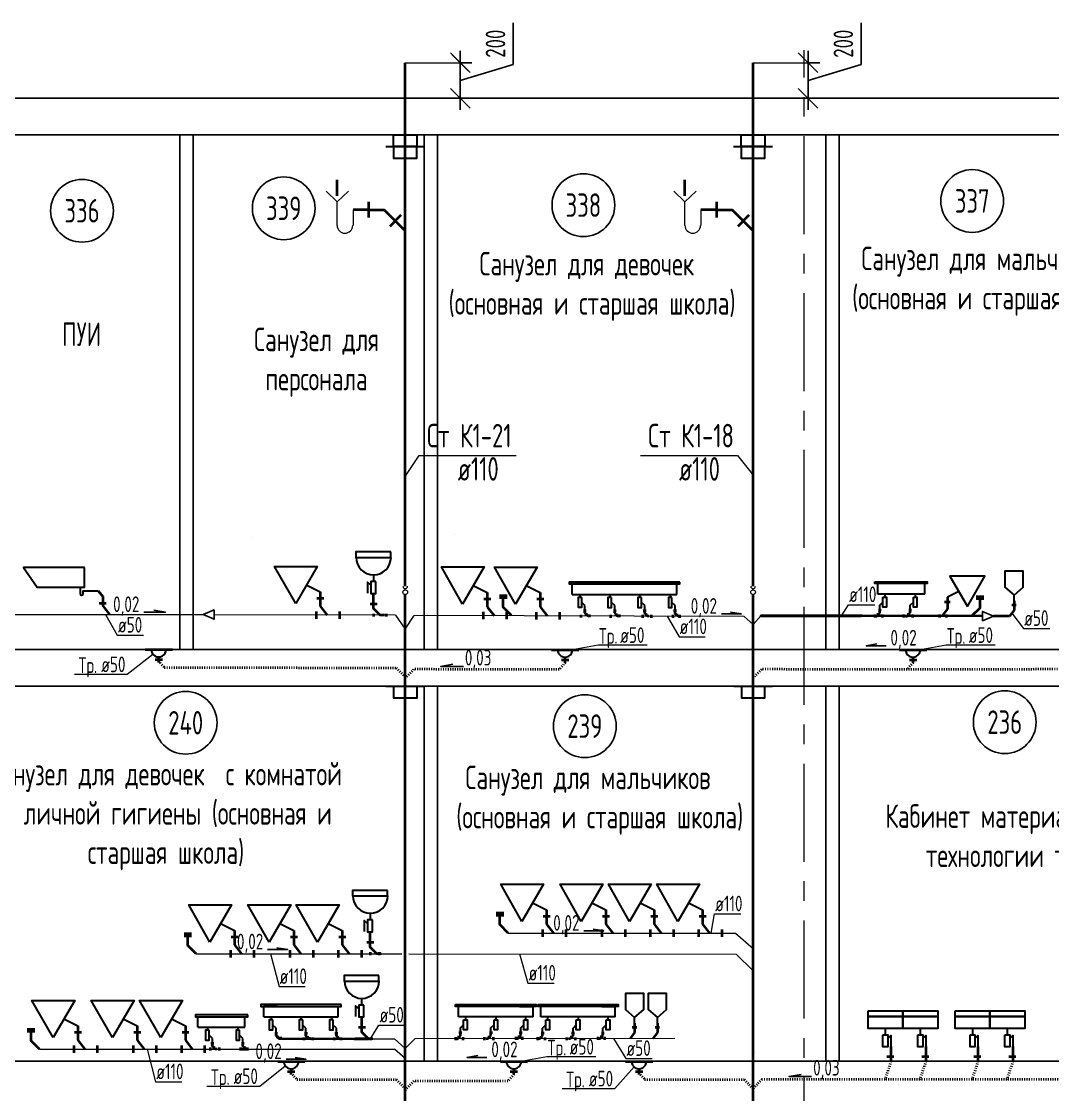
# Model space of a CAD drawing. Header units: millimetres. Extents: x -8689834 to 9420486, y -73560 to 166298.
# Drawn here: x -236295 to -223147, y -47115 to -33433 of the extents above; entities that cross this region are included whole.
import ezdxf
from ezdxf.enums import TextEntityAlignment as Align

# ---------------------------------------------------------------- set-up
doc = ezdxf.new("R2010")
doc.units = ezdxf.units.MM
doc.header["$MEASUREMENT"] = 0
doc.linetypes.add('ACAD_ISO03W100', pattern=[30, 12, -18])
doc.linetypes.add('CENTER', pattern=[2, 1.25, -0.25, 0.25, -0.25])
doc.layers.get('0').update_dxf_attribs({"color": 250, "lineweight": 9})
for name, color, linetype in [('PDF _0', 7, 'Continuous'), ('PDF __ВК-Text В1', 7, 'Continuous'), ('PDF __ВК-В1', 5, 'Continuous'), ('PDF __ВК-переход', 7, 'Continuous'), ('PDF __ВК-переход на SML', 3, 'Continuous'), ('PDF __ВК-противопожарные муфты', 1, 'Continuous'), ('PDF __ВК-размеры', 7, 'Continuous'), ('PDF __ВК-стены', 7, 'Continuous'), ('PDF __К14', 3, 'Continuous'), ('PDF __Сантехника', 7, 'Continuous'), ('PDF _TEKSTBK', 7, 'Continuous'), ('АР_Таблицы', 250, 'Continuous')]:
    doc.layers.add(name, color=color, linetype=linetype)
doc.layers.add('PDF __ВК-К1', color=7, linetype='Continuous', true_color=0xb80000)
for name, color, linetype, lineweight in [('АР_Маркер экспликации', 239, 'Continuous', 13), ('АР_Номер помещения', 1, 'Continuous', 25), ('АР_Оси', 195, 'Continuous', 9), ('АР_Оси размеры', 164, 'Continuous', 9), ('АР_Помещения_площадь', 19, 'Continuous', 9), ('ВК_канализация', 32, 'Continuous', 15)]:
    doc.layers.add(name, color=color, linetype=linetype, lineweight=lineweight)
doc.styles.add('ISOCPEUR', font='isocpeur.ttf', dxfattribs={"width": 0.7})
doc.styles.get("Standard").update_dxf_attribs({"font": 'isocpeur.ttf', "width": 0.7})
doc.styles.add('ГОСТ 2.304', font='isocpeur.ttf', dxfattribs={"width": 0.7})
doc.dimstyles.new('СПДС', dxfattribs={"dimscale": 100, "dimtxt": 2.5, "dimasz": 2.5, "dimexe": 1.5, "dimexo": 0, "dimgap": 1, "dimtad": 1, "dimdec": 0, "dimrnd": 1, "dimtxsty": 'ГОСТ 2.304', "dimblk": 'OBLIQUE', "dimcen": 2.5, "dimdle": 1.5, "dimadec": 0, "dimazin": 2, "dimtfac": 0.75, "dimtdec": 0, "dimtmove": 1, "dimatfit": 3, "dimfxl": 1, "dimtolj": 1, "dimarcsym": 1})

# ---------------------------------------------------------------- blocks, each defined once
blk = doc.blocks.new('*U1667')
at = {"layer": 'АР_Номер помещения', "color": 7}
blk.add_circle((-15720, 4793), 400, dxfattribs=at)
at = {"layer": 'АР_Помещения_площадь', "color": 7}
blk.add_line((-13545, 633), (-13545, 633), dxfattribs=at)
at = {"color": 7, "style": 'ISOCPEUR', "width": 0.7, "flags": 1}
blk.add_attdef('КАТЕГОРИЯ', (-499, -2092), '', height=250, dxfattribs=at)
at = {"layer": 'АР_Номер помещения', "color": 7, "style": 'ISOCPEUR', "width": 0.7}
blk.add_attdef('НОМЕР_ПОМЕЩЕНИЯ', text='', height=300, dxfattribs=at).set_placement((-15720, 4793), align=Align.MIDDLE_CENTER)
at = {"layer": 'АР_Помещения_площадь', "color": 7, "lineweight": 30, "width": 0.7, "flags": 104}
blk.add_attdef('ИМЯ_ПОМЕЩЕНИЯ', text='', height=100, dxfattribs=at).set_placement((158, 1217), align=Align.MIDDLE_CENTER)
at = {"layer": 'АР_Помещения_площадь', "color": 7, "style": 'ISOCPEUR', "width": 0.7}
blk.add_attdef('ПЛОЩАДЬ_ПОМЕЩЕНИЯ', text='', height=200, dxfattribs=at).set_placement((-13540, 880), align=Align.MIDDLE_RIGHT)
blk = doc.blocks.new('_Oblique')
at = {"color": 0, "linetype": 'ByBlock', "lineweight": -2}
blk.add_line((-0.5, -0.5), (0.5, 0.5), dxfattribs=at)
blk = doc.blocks.new('*D1733')
at = {"layer": 'АР_Оси размеры', "color": 0, "lineweight": -2, "ltscale": 100, "transparency": 16777216}
for p, q in [((-230025, -33983), (-230025, -33451)), ((-230700, -34562), (-230700, -33809)), ((-230700, -33959), (-230550, -33959)), ((-230700, -34186), (-230025, -33983)), ((-230700, -34412), (-230550, -34412))]:
    blk.add_line(p, q, dxfattribs=at)
at = {"layer": 'АР_Оси размеры', "color": 0, "lineweight": -2, "ltscale": 100, "transparency": 16777216, "xscale": 250, "yscale": 250, "zscale": 250}
for p, rotation in [((-230700, -33959), 90), ((-230700, -34412), 270)]:
    blk.add_blockref('_Oblique', p, dxfattribs=dict(at, rotation=rotation))
at = {"layer": 'АР_Оси размеры', "color": 0, "ltscale": 100, "transparency": 16777216, "insert": (-230250, -33717), "char_height": 250, "attachment_point": 5, "rotation": 90, "style": 'ГОСТ 2.304'}
blk.add_mtext('\\A1;200', dxfattribs=at)
blk = doc.blocks.new('*D1734')
at = {"layer": 'АР_Оси размеры', "color": 0, "lineweight": -2, "ltscale": 100, "transparency": 16777216}
for p, q in [((-225589, -33983), (-225589, -33451)), ((-226264, -34562), (-226264, -33809)), ((-226264, -33959), (-226114, -33959)), ((-226264, -34186), (-225589, -33983)), ((-226264, -34412), (-226114, -34412))]:
    blk.add_line(p, q, dxfattribs=at)
at = {"layer": 'АР_Оси размеры', "color": 0, "lineweight": -2, "ltscale": 100, "transparency": 16777216, "xscale": 250, "yscale": 250, "zscale": 250}
for p, rotation in [((-226264, -33959), 90), ((-226264, -34412), 270)]:
    blk.add_blockref('_Oblique', p, dxfattribs=dict(at, rotation=rotation))
at = {"layer": 'АР_Оси размеры', "color": 0, "ltscale": 100, "transparency": 16777216, "insert": (-225814, -33717), "char_height": 250, "attachment_point": 5, "rotation": 90, "style": 'ГОСТ 2.304'}
blk.add_mtext('\\A1;200', dxfattribs=at)

msp = doc.modelspace()

# ---------------------------------------------------------------- linework, layer by layer
at = {"layer": 'PDF _0', "lineweight": 20}
for points in [[(-230598, -34061.1), (-230801.2, -33857.9)], [(-226162.2, -34061.1), (-226365.4, -33857.9)]]:
    msp.add_lwpolyline(points, dxfattribs=at)
at = {"layer": 'PDF _0', "color": 3, "lineweight": 30}
for centre in [(-234545, -41440.6), (-234545, -41440.6), (-229363.1, -41442.7), (-229363.1, -41442.7), (-224927.2, -41442.7), (-224927.2, -41442.7), (-232856, -46691.8), (-232856, -46691.8), (-230016.6, -46691.8), (-230016.6, -46691.8), (-228420.2, -46691.8), (-228420.2, -46691.8)]:
    msp.add_arc(centre, 95.2, 179.99999, 0.00001, dxfattribs=at)
at = {"layer": 'PDF __ВК-Text В1', "lineweight": 25}
for points in [[(-234607.5, -40940.8), (-234458.6, -40966), (-234735.5, -40966)], [(-227252.4, -40964.2), (-227116.1, -40987.2), (-227369.5, -40987.2)], [(-225386.7, -41369.5), (-225523, -41392.6), (-225269.6, -41392.6)], [(-230792.9, -41629.5), (-230947.6, -41655.6), (-230660, -41655.6)], [(-229006.2, -45005.8), (-228870, -45028.8), (-229123.3, -45028.8)], [(-233038.7, -45242.8), (-232902.4, -45265.9), (-233155.8, -45265.9)], [(-232803.7, -46642.4), (-232667.4, -46665.4), (-232920.8, -46665.4)], [(-230476.1, -46618.6), (-230612.4, -46641.7), (-230359, -46641.7)], [(-226352.1, -46857.9), (-226506.7, -46884), (-226219.2, -46884)]]:
    msp.add_lwpolyline(points, dxfattribs=at)
at = {"layer": 'PDF __ВК-В1', "color": 244, "lineweight": 40, "true_color": 0x991b1e}
for points in [[(-231400.8, -40633.9), (-231402.3, -33959.5)], [(-226965, -40633.9), (-226966.4, -33959.5)], [(-231402.2, -46535.4), (-231402.2, -40740.6)], [(-226965.4, -51185), (-226966.4, -40740.6)], [(-231401.2, -51185), (-231402.2, -46535.4)]]:
    msp.add_lwpolyline(points, dxfattribs=at)
at = {"layer": 'PDF __ВК-К1', "lineweight": 40}
for points in [[(-231867.9, -35836.7), (-232066.9, -35836.7)], [(-231867.9, -35735.1), (-231867.9, -35934.1)], [(-231867.9, -35836.7), (-231669, -35836.7), (-231402.3, -36103.4)], [(-227432.1, -35836.7), (-227631, -35836.7)], [(-227432.1, -35735.1), (-227432.1, -35934.1)], [(-227432.1, -35836.7), (-227233.1, -35836.7), (-226966.4, -36103.4)], [(-231457.3, -35904.5), (-231597, -36048.4)], [(-227021.5, -35904.5), (-227161.2, -36048.4)], [(-234716.4, -41442.7), (-234369.3, -41442.7)], [(-229534.5, -41444.8), (-229187.4, -41444.8)], [(-225098.7, -41444.8), (-224751.6, -41444.8)], [(-233027.5, -46693.9), (-232680.4, -46693.9)], [(-230188, -46693.9), (-229840.9, -46693.9)], [(-228591.6, -46693.9), (-228244.5, -46693.9)]]:
    msp.add_lwpolyline(points, dxfattribs=at)
at = {"layer": 'PDF __ВК-К1', "color": 244, "lineweight": 40, "true_color": 0x991b1e}
for points in [[(-235317.9, -40690.8), (-235258.7, -40767)], [(-235258.7, -40767), (-235258.7, -40885.6), (-235174, -40995.6)], [(-232484.7, -40706.5), (-232484.7, -40888.5)], [(-231809.9, -40725.4), (-231809.9, -40915.9)], [(-230355.9, -40712.9), (-230355.9, -40894.9)], [(-230101.1, -40758), (-230198.4, -40758)], [(-229680.5, -40715.1), (-229680.5, -40897.2)], [(-224487.4, -40772.5), (-224487.4, -40921.1)], [(-224121.4, -40764.1), (-224024.2, -40764.1)], [(-235305.2, -40851.7), (-235216.3, -40851.7)], [(-232527, -40786.9), (-232438.1, -40786.9)], [(-232484.7, -40888.5), (-232395.8, -41002.8)], [(-231848, -40856.6), (-231759.1, -40856.6)], [(-230398.3, -40793.4), (-230309.4, -40793.4)], [(-230355.9, -40894.9), (-230267, -41009.2)], [(-230101.1, -40784.1), (-230198.4, -40784.1)], [(-230044.2, -41009.5), (-230151, -40902.8), (-230151, -40784.1)], [(-229722.8, -40795.6), (-229633.9, -40795.6)], [(-229680.5, -40897.2), (-229591.6, -41011.5)], [(-224452.9, -40838.2), (-224525.4, -40838.2)], [(-224178.4, -41015.6), (-224071.6, -40908.8), (-224071.6, -40790.2)], [(-224121.4, -40790.2), (-224024.2, -40790.2)], [(-223610, -40874.6), (-223667.9, -40874.6)], [(-223637.6, -40819.3), (-223637.6, -40938.1)], [(-232531.2, -41049.4), (-232531.2, -40956.2)], [(-232238.8, -40956.7), (-232238.8, -41049.9)], [(-231666, -41004.1), (-231721, -41004.1), (-231809.9, -40915.9)], [(-231805.5, -40985.7), (-231805.5, -41022.2)], [(-231644.4, -40985.2), (-231644.4, -41021.6)], [(-230402.5, -41055.8), (-230402.5, -40962.7)], [(-230110, -40963.2), (-230110, -41056.3)], [(-229727, -41058), (-229727, -40964.9)], [(-229434.6, -40965.4), (-229434.6, -41058.5)], [(-229164, -40998), (-229164, -41034.4)], [(-229128.4, -40942.4), (-229092, -40942.4)], [(-229111, -40973.8), (-229111, -40937.4)], [(-229050.3, -41012.7), (-229074.6, -41012.7), (-229111, -40973.8)], [(-229111, -40992.9), (-229074.6, -40992.9)], [(-229050.3, -41029.3), (-229050.3, -40992.9)], [(-228782.3, -40999.3), (-228782.3, -41035.7)], [(-228746.7, -40943.8), (-228710.3, -40943.8)], [(-228729.3, -40975.1), (-228729.3, -40938.7)], [(-228668.6, -41014), (-228692.9, -41014), (-228729.3, -40975.1)], [(-228729.3, -40994.2), (-228692.9, -40994.2)], [(-228668.6, -41030.6), (-228668.6, -40994.2)], [(-228377.2, -40999.3), (-228377.2, -41035.7)], [(-228366.8, -40943.8), (-228330.4, -40943.8)], [(-228347.7, -40978.9), (-228347.7, -40942.5)], [(-228288.7, -41015.4), (-228311.3, -41015.4), (-228347.7, -40978.9)], [(-228347.7, -40998), (-228311.3, -40998)], [(-228263.5, -40999.3), (-228263.5, -41035.7)], [(-227988.6, -40999.3), (-227988.6, -41035.7)], [(-227978.2, -40943.8), (-227941.8, -40943.8)], [(-227959.1, -40980.2), (-227959.1, -40943.8)], [(-227900.1, -41016.6), (-227922.7, -41016.6), (-227959.1, -40980.2)], [(-227959.1, -40999.3), (-227922.7, -40999.3)], [(-227900.1, -41035.7), (-227900.1, -40999.3)], [(-224039.2, -41015.4), (-225574.7, -41013.7), (-226866.7, -41013.7), (-225588.6, -41013.7)], [(-225409.9, -41013.9), (-225387.3, -41013.9), (-225350.9, -40975.6)], [(-225409.9, -41031.1), (-225409.9, -40994.7)], [(-225350.9, -40994.7), (-225387.3, -40994.7)], [(-225331.8, -40939.1), (-225368.2, -40939.1)], [(-225350.9, -40975.6), (-225350.9, -40939.1)], [(-225321.4, -40994.7), (-225321.4, -41031.1)], [(-225046.5, -40994.7), (-225046.5, -41031.1)], [(-225021.3, -41014.3), (-224998.7, -41014.3), (-224962.3, -40974.3)], [(-224962.3, -40993.4), (-224998.7, -40993.4)], [(-224943.2, -40939.1), (-224979.6, -40939.1)], [(-224962.3, -40974.3), (-224962.3, -40937.8)], [(-224932.8, -40994.7), (-224932.8, -41031.1)], [(-224584.5, -41031.9), (-224584.5, -40995.5)], [(-224487.4, -40921.1), (-224559.9, -41014.3)], [(-224500.7, -41031.9), (-224500.7, -40995.5)], [(-223695.5, -41015.4), (-223900, -41015.2)], [(-223637.6, -40938.1), (-223695.5, -41015.4)], [(-234716.4, -41442.7), (-234369.3, -41442.7)], [(-229534.5, -41444.8), (-229187.4, -41444.8)], [(-225098.7, -41444.8), (-224751.6, -41444.8)], [(-234496.3, -41573.9), (-234589.4, -41573.9)], [(-234496.3, -41573.9), (-234589.4, -41573.9)], [(-234542.9, -41607.8), (-234542.2, -41535.8)], [(-229314.4, -41576), (-229407.5, -41576)], [(-229314.4, -41576), (-229407.5, -41576)], [(-229361, -41609.9), (-229360.3, -41538)], [(-224878.6, -41576), (-224971.7, -41576)], [(-224878.6, -41576), (-224971.7, -41576)], [(-224925.1, -41609.9), (-224924.4, -41537.9)], [(-230145.2, -44804.6), (-230242.5, -44804.6)], [(-230145.2, -44830.7), (-230242.5, -44830.7)], [(-230088.3, -45056.1), (-230195, -44949.4), (-230195, -44830.7)], [(-229641.3, -44840.2), (-229552.4, -44840.2)], [(-229598.9, -44759.8), (-229598.9, -44941.8)], [(-228885.4, -44840.2), (-228796.5, -44840.2)], [(-228843.1, -44759.8), (-228843.1, -44941.8)], [(-228269.3, -44840.2), (-228180.4, -44840.2)], [(-228227, -44759.8), (-228227, -44941.8)], [(-227652.8, -44840.2), (-227563.9, -44840.2)], [(-227610.5, -44759.8), (-227610.5, -44941.8)], [(-229645.5, -45102.7), (-229645.5, -45009.6)], [(-229598.9, -44941.8), (-229510, -45056.1)], [(-229353.4, -45009.6), (-229353.4, -45102.7)], [(-228889.7, -45102.7), (-228889.7, -45009.6)], [(-228843.1, -44941.8), (-228754.2, -45056.1)], [(-228597.6, -45009.6), (-228597.6, -45102.7)], [(-228273.5, -45102.7), (-228273.5, -45009.6)], [(-228227, -44941.8), (-228138.1, -45056.1)], [(-227981.1, -45010.1), (-227981.1, -45103.2)], [(-227657, -45102.7), (-227657, -45009.6)], [(-227610.5, -44941.8), (-227521.6, -45056.1)], [(-227364.6, -45010.1), (-227364.6, -45103.2)], [(-234124.7, -45068.4), (-234222, -45068.4)], [(-234124.7, -45094.5), (-234222, -45094.5)], [(-234067.8, -45319.9), (-234174.5, -45213.2), (-234174.5, -45094.5)], [(-233620.8, -45104), (-233531.9, -45104)], [(-233578.4, -45023.6), (-233578.4, -45205.6)], [(-232864.9, -45104), (-232776.1, -45104)], [(-232822.6, -45023.6), (-232822.6, -45205.6)], [(-232248.8, -45104), (-232159.9, -45104)], [(-232206.5, -45023.6), (-232206.5, -45205.6)], [(-231850.8, -45040.8), (-231850.8, -45231.3)], [(-233625, -45366.5), (-233625, -45273.4)], [(-233578.4, -45205.6), (-233489.5, -45319.9)], [(-233332.9, -45273.4), (-233332.9, -45366.5)], [(-232869.2, -45366.5), (-232869.2, -45273.4)], [(-232822.6, -45205.6), (-232733.7, -45319.9)], [(-232577.1, -45273.4), (-232577.1, -45366.5)], [(-232253.1, -45366.5), (-232253.1, -45273.4)], [(-232206.5, -45205.6), (-232117.6, -45319.9)], [(-231960.6, -45273.8), (-231960.6, -45367)], [(-231888.9, -45172.1), (-231800, -45172.1)], [(-231706.9, -45320.2), (-231761.9, -45320.2), (-231850.8, -45231.3)], [(-231846.4, -45301.1), (-231846.4, -45337.6)], [(-231734.4, -45302), (-231734.4, -45338.4)], [(-235577, -46240.2), (-235577, -46422.2)], [(-234821.2, -46240.2), (-234821.2, -46422.2)], [(-234205.1, -46240.2), (-234205.1, -46422.2)], [(-231960.2, -46126.2), (-231960.2, -46316.7)], [(-228475.5, -46204.6), (-228475.5, -46323.4)], [(-228185.3, -46204.3), (-228185.3, -46323)], [(-236123.3, -46285), (-236220.6, -46285)], [(-236123.3, -46311.1), (-236220.6, -46311.1)], [(-236066.3, -46536.5), (-236173.1, -46429.7), (-236173.1, -46311.1)], [(-235619.3, -46320.6), (-235530.4, -46320.6)], [(-234863.5, -46320.6), (-234774.6, -46320.6)], [(-234247.4, -46320.6), (-234158.5, -46320.6)], [(-233065.7, -46331), (-233029.2, -46331)], [(-233048.3, -46362.4), (-233048.3, -46325.9)], [(-232987.6, -46400.5), (-233011.8, -46400.5), (-233048.3, -46362.4)], [(-233048.3, -46381.5), (-233011.8, -46381.5)], [(-232987.6, -46417.9), (-232987.6, -46381.5)], [(-232685.7, -46331), (-232649.3, -46331)], [(-232666.6, -46366.2), (-232666.6, -46329.7)], [(-232607.6, -46402.6), (-232630.2, -46402.6), (-232666.6, -46366.2)], [(-232297.1, -46331), (-232260.7, -46331)], [(-232278, -46367.5), (-232278, -46331)], [(-232219, -46404.7), (-232241.6, -46404.7), (-232278, -46367.5)], [(-231998.3, -46257.5), (-231909.4, -46257.5)], [(-231816.3, -46405.6), (-231871.3, -46405.6), (-231960.2, -46316.7)], [(-230757.1, -46403.3), (-230734.6, -46403.3), (-230698.1, -46365.8)], [(-230679, -46329.3), (-230715.5, -46329.3)], [(-230698.1, -46365.8), (-230698.1, -46329.3)], [(-230368.5, -46402.8), (-230345.9, -46402.8), (-230309.5, -46364.5)], [(-230290.4, -46329.3), (-230326.9, -46329.3)], [(-230309.5, -46364.5), (-230309.5, -46328)], [(-229988.6, -46402.4), (-229964.3, -46402.4), (-229927.9, -46360.7)], [(-229988.6, -46416.2), (-229988.6, -46379.8)], [(-229927.9, -46379.8), (-229964.3, -46379.8)], [(-229910.5, -46329.3), (-229946.9, -46329.3)], [(-229927.9, -46360.7), (-229927.9, -46324.3)], [(-229904.9, -46416.2), (-229904.9, -46379.8)], [(-229709.2, -46402.1), (-229686.6, -46402.1), (-229650.2, -46367.2)], [(-229631.1, -46330.8), (-229667.5, -46330.8)], [(-229650.2, -46367.2), (-229650.2, -46330.8)], [(-229320.5, -46401.6), (-229298, -46401.6), (-229261.6, -46365.9)], [(-229242.5, -46330.8), (-229278.9, -46330.8)], [(-229261.6, -46365.9), (-229261.6, -46329.5)], [(-228940.6, -46401.1), (-228916.4, -46401.1), (-228879.9, -46362.2)], [(-228940.6, -46417.7), (-228940.6, -46381.2)], [(-228879.9, -46381.2), (-228916.4, -46381.2)], [(-228862.5, -46330.8), (-228898.9, -46330.8)], [(-228879.9, -46362.2), (-228879.9, -46325.7)], [(-228856.9, -46417.7), (-228856.9, -46381.2)], [(-228475.5, -46323.4), (-228533.5, -46400.7)], [(-228447.9, -46259.9), (-228505.9, -46259.9)], [(-228185.3, -46323), (-228243.3, -46400.3)], [(-228157.7, -46259.5), (-228215.7, -46259.5)], [(-235623.6, -46583), (-235623.6, -46489.9)], [(-235577, -46422.2), (-235488.1, -46536.5)], [(-235331.5, -46489.9), (-235331.5, -46583)], [(-234867.8, -46583), (-234867.8, -46489.9)], [(-234821.2, -46422.2), (-234732.3, -46536.5)], [(-234575.7, -46489.9), (-234575.7, -46583)], [(-234251.6, -46583), (-234251.6, -46489.9)], [(-234205.1, -46422.2), (-234116.2, -46536.5)], [(-233959.5, -46489.9), (-233959.5, -46583)], [(-233889, -46517.4), (-233889, -46553.8)], [(-233878.6, -46461.9), (-233842.2, -46461.9)], [(-233859.5, -46497), (-233859.5, -46460.6)], [(-233800.5, -46535.2), (-233823.1, -46535.2), (-233859.5, -46497)], [(-233859.5, -46516.1), (-233823.1, -46516.1)], [(-233775.3, -46517.4), (-233775.3, -46553.8)], [(-233500.4, -46517.4), (-233500.4, -46553.8)], [(-233490, -46461.9), (-233453.6, -46461.9)], [(-233470.9, -46498.3), (-233470.9, -46461.9)], [(-233411.9, -46536.5), (-233434.5, -46536.5), (-233470.9, -46498.3)], [(-233470.9, -46517.4), (-233434.5, -46517.4)], [(-233411.9, -46553.8), (-233411.9, -46517.4)], [(-233011.8, -46400.5), (-232054.2, -46405.6), (-231871.3, -46405.6), (-232040.3, -46405.6)], [(-232696.1, -46386.5), (-232696.1, -46423)], [(-232666.6, -46385.2), (-232630.2, -46385.2)], [(-232582.4, -46386.5), (-232582.4, -46423)], [(-232307.5, -46386.5), (-232307.5, -46423)], [(-232278, -46386.5), (-232241.6, -46386.5)], [(-232219, -46423), (-232219, -46386.5)], [(-231955.8, -46386.5), (-231955.8, -46423)], [(-231843.8, -46387.4), (-231843.8, -46423.8)], [(-230757.1, -46421.3), (-230757.1, -46384.9)], [(-230698.1, -46384.9), (-230734.6, -46384.9)], [(-230668.6, -46384.9), (-230668.6, -46421.3)], [(-230393.7, -46384.9), (-230393.7, -46421.3)], [(-230309.5, -46383.6), (-230345.9, -46383.6)], [(-230280, -46384.9), (-230280, -46421.3)], [(-229709.2, -46420.3), (-229709.2, -46383.8)], [(-229650.2, -46386.3), (-229686.6, -46386.3)], [(-229620.7, -46386.3), (-229620.7, -46422.8)], [(-229345.8, -46386.3), (-229345.8, -46422.8)], [(-229261.6, -46385), (-229298, -46385)], [(-229232.1, -46386.3), (-229232.1, -46422.8)], [(-225207.4, -46501.3), (-225207.4, -46691.8)], [(-224763, -46501.3), (-224763, -46691.8)], [(-224097.6, -46501.3), (-224097.6, -46691.8)], [(-223653.1, -46501.3), (-223653.1, -46691.8)], [(-233500.4, -46536.5), (-233434.5, -46536.5)], [(-225169.3, -46632.5), (-225258.2, -46632.5)], [(-224724.9, -46632.5), (-224813.8, -46632.5)], [(-224059.5, -46632.5), (-224148.4, -46632.5)], [(-223615, -46632.5), (-223703.9, -46632.5)], [(-233027.5, -46693.9), (-232680.4, -46693.9)], [(-232853.9, -46859), (-232853.2, -46787)], [(-230188, -46693.9), (-229840.9, -46693.9)], [(-230014.5, -46859), (-230013.8, -46787)], [(-228591.6, -46693.9), (-228244.5, -46693.9)], [(-228418.1, -46859), (-228417.4, -46787)], [(-232807.4, -46825.1), (-232900.5, -46825.1)], [(-232807.4, -46825.1), (-232900.5, -46825.1)], [(-229967.9, -46825.1), (-230061, -46825.1)], [(-229967.9, -46825.1), (-230061, -46825.1)], [(-228371.5, -46825.1), (-228464.7, -46825.1)], [(-228371.5, -46825.1), (-228464.7, -46825.1)]]:
    msp.add_lwpolyline(points, dxfattribs=at)
at = {"layer": 'PDF __ВК-К1', "color": 244, "linetype": 'ACAD_ISO03W100', "lineweight": 40, "true_color": 0x991b1e}
for points in [[(-234549.4, -41586.2), (-234473.2, -41670.9), (-231517.7, -41673.8), (-231402.2, -41788.1)], [(-221355.7, -41462.7), (-221431.9, -41693), (-225001.3, -41694.5), (-225001.3, -41694.5)], [(-229361, -41609.9), (-229437.2, -41694.6), (-231293.6, -41693.7), (-231403.7, -41808)], [(-224925.1, -41609.9), (-225001.3, -41694.5), (-226857.8, -41693.7), (-226967.8, -41808)], [(-225207.4, -46691.8), (-225283.6, -46922.1), (-226852.8, -46922.1), (-226962.9, -47036.4)], [(-224763, -46691.8), (-224839.2, -46922.1), (-225283.6, -46922.1), (-225283.6, -46922.1)], [(-224097.6, -46691.8), (-224173.8, -46922.1), (-224839.2, -46922.1), (-224839.2, -46922.1)], [(-223653.1, -46691.8), (-223729.3, -46922.1), (-224173.8, -46922.1), (-224173.8, -46922.1)], [(-221018.8, -46689.8), (-221095, -46920.1), (-223729.3, -46922.1), (-223729.3, -46922.1)], [(-232860.4, -46837.5), (-232784.2, -46922.1), (-231515.8, -46922.1), (-231405.7, -47036.4)], [(-230014.5, -46859), (-230090.7, -46943.7), (-231292.1, -46943.7), (-231402.2, -47058)], [(-228424.6, -46837.5), (-228348.4, -46922.1), (-227080, -46922.1), (-226969.9, -47036.4)]]:
    msp.add_lwpolyline(points, dxfattribs=at)
at = {"layer": 'PDF __ВК-переход', "lineweight": 25}
for points in [[(-233838, -41055.3), (-233838, -40936.8), (-233977.7, -40996.1), (-233838, -41055.3), (-233838, -40936.8), (-233977.7, -40996.1), (-233838, -41055.3), (-233977.7, -40996.1), (-233838, -40936.8)], [(-224039.2, -41074.6), (-224039.2, -40956.1), (-223899.5, -41015.4), (-224039.2, -41074.6), (-224039.2, -40956.1), (-223899.5, -41015.4), (-224039.2, -41074.6), (-223899.5, -41015.4), (-224039.2, -40956.1)]]:
    msp.add_lwpolyline(points, close=True, dxfattribs=at)
at = {"layer": 'PDF __ВК-переход на SML', "lineweight": 30}
for points in [[(-231552.5, -34878.1), (-231251.9, -34878.1), (-231251.9, -35026.2), (-231552.5, -35026.2)], [(-227116.7, -34878.1), (-226816.1, -34878.1), (-226816.1, -35026.2), (-227116.7, -35026.2)]]:
    msp.add_lwpolyline(points, close=True, dxfattribs=at)
at = {"layer": 'PDF __ВК-противопожарные муфты', "lineweight": 30}
for points in [[(-231649.8, -35026.2), (-231404.3, -35026.2), (-231154.6, -35026.2)], [(-231552.5, -35026.2), (-231552.5, -35174.4), (-231251.9, -35174.4), (-231251.9, -35026.2)], [(-227214, -35026.2), (-226968.5, -35026.2), (-226718.7, -35026.2)], [(-227116.7, -35026.2), (-227116.7, -35174.4), (-226816.1, -35174.4), (-226816.1, -35026.2)], [(-231647.7, -41908.3), (-231402.2, -41908.3), (-231152.5, -41908.3)], [(-231550.4, -41908.3), (-231550.4, -42056.5), (-231249.8, -42056.5), (-231249.8, -41908.3)], [(-227211.9, -41908.3), (-226966.4, -41908.3), (-226716.6, -41908.3)], [(-227114.5, -41908.3), (-227114.5, -42056.5), (-226814, -42056.5), (-226814, -41908.3)]]:
    msp.add_lwpolyline(points, dxfattribs=at)
at = {"layer": 'PDF __ВК-размеры', "lineweight": 20}
for points in [[(-231402.3, -33959.5), (-230598, -33959.5)], [(-226966.5, -33959.5), (-226162.2, -33959.5)]]:
    msp.add_lwpolyline(points, dxfattribs=at)
at = {"layer": 'PDF __ВК-стены', "color": 18, "lineweight": 25, "true_color": 0x000000}
for points in [[(-251635.5, -34412.4), (-171723.3, -34412.4)], [(-251635.5, -34878.1), (-172011.2, -34878.1)], [(-251635.5, -34878.1), (-171723.3, -34878.1)], [(-234276.2, -34878.1), (-234276.2, -41442.7)], [(-234106.9, -34878.1), (-234106.9, -41442.7)], [(-231160.6, -34878.1), (-231160.6, -41442.7)], [(-230991.3, -34878.1), (-230991.3, -41442.7)], [(-226037.3, -34878.1), (-226037.3, -41442.7)], [(-225868, -34878.1), (-225868, -41442.7)], [(-251262.1, -41442.7), (-171723.3, -41442.7)], [(-251259, -41908.3), (-171723.3, -41908.3)], [(-231160.6, -41908.3), (-231160.6, -46691.8)], [(-230991.3, -41908.3), (-230991.3, -46691.8)], [(-226037.3, -41908.3), (-226037.3, -46691.8)], [(-225868, -41908.3), (-225868, -46691.8)], [(-251092.7, -46691.8), (-171723.3, -46691.8)]]:
    msp.add_lwpolyline(points, dxfattribs=at)
at = {"layer": 'PDF __К14', "lineweight": 40}
for points in [[(-232270, -35654.7), (-232270, -35451.5)], [(-227834.2, -35654.7), (-227834.2, -35451.5)]]:
    msp.add_lwpolyline(points, dxfattribs=at)
at = {"layer": 'PDF __Сантехника', "lineweight": 30}
for points in [[(-231586.8, -40196.2), (-232031.3, -40196.2), (-232031.3, -40268.2), (-231586.8, -40268.2)], [(-235491.5, -40394.5), (-236270.4, -40394.5), (-236092.6, -40644.3), (-235491.5, -40644.3)], [(-232797.9, -40854.7), (-233068.8, -40380.6), (-232522.8, -40380.6)], [(-230669.2, -40861.1), (-230940.1, -40387), (-230394, -40387)], [(-229993.7, -40863.3), (-230264.6, -40389.2), (-229718.5, -40389.2)], [(-231777.3, -40573), (-231840.8, -40573), (-231840.8, -40725.4), (-231777.3, -40725.4)], [(-227898.4, -40581.2), (-229308.8, -40581.2), (-229308.8, -40605.5), (-227898.4, -40605.5)], [(-225411.6, -40576.5), (-224745.6, -40576.5), (-224745.6, -40600.8), (-225411.6, -40600.8)], [(-224231.8, -40893.4), (-224010.7, -40506.5), (-224456.3, -40506.5)], [(-225309.3, -40772.6), (-225264.1, -40772.6), (-225264.1, -40899.2), (-225309.3, -40899.2)], [(-224920.6, -40772.6), (-224875.5, -40772.6), (-224875.5, -40899.2), (-224920.6, -40899.2)], [(-229151, -40775.9), (-229197.8, -40775.9), (-229197.8, -40902.5), (-229151, -40902.5)], [(-228769.3, -40777.2), (-228816.1, -40777.2), (-228816.1, -40903.9), (-228769.3, -40903.9)], [(-228389.4, -40777.2), (-228434.5, -40777.2), (-228434.5, -40903.9), (-228389.4, -40903.9)], [(-228000.7, -40777.2), (-228045.8, -40777.2), (-228045.8, -40903.9), (-228000.7, -40903.9)], [(-229912.2, -44908), (-230183.1, -44433.9), (-229637, -44433.9)], [(-229156.4, -44908), (-229427.3, -44433.9), (-228881.2, -44433.9)], [(-228540.2, -44908), (-228811.1, -44433.9), (-228265.1, -44433.9)], [(-227923.7, -44908), (-228194.6, -44433.9), (-227648.6, -44433.9)], [(-231627.7, -44511.7), (-232072.2, -44511.7), (-232072.2, -44583.6), (-231627.7, -44583.6)], [(-233891.7, -45171.8), (-234162.6, -44697.7), (-233616.5, -44697.7)], [(-233135.9, -45171.8), (-233406.8, -44697.7), (-232860.7, -44697.7)], [(-232519.7, -45171.8), (-232790.6, -44697.7), (-232244.6, -44697.7)], [(-231818.2, -44888.4), (-231881.7, -44888.4), (-231881.7, -45040.8), (-231818.2, -45040.8)], [(-231737.1, -45597.1), (-232181.6, -45597.1), (-232181.6, -45669), (-231737.1, -45669)], [(-235890.3, -46388.3), (-236161.2, -45914.2), (-235615.1, -45914.2)], [(-235134.4, -46388.3), (-235405.3, -45914.2), (-234859.3, -45914.2)], [(-234518.3, -46388.3), (-234789.2, -45914.2), (-234243.2, -45914.2)], [(-232217.3, -45968.4), (-233244.4, -45968.4), (-233244.4, -45992.7), (-232217.3, -45992.7)], [(-230758.8, -45966.7), (-229731.8, -45966.7), (-229731.8, -45991), (-230758.8, -45991)], [(-229710.9, -45968.2), (-228683.8, -45968.2), (-228683.8, -45992.5), (-229710.9, -45992.5)], [(-233410.2, -46099.3), (-234076.2, -46099.3), (-234076.2, -46123.6), (-233410.2, -46123.6)], [(-231927.6, -45973.8), (-231991.1, -45973.8), (-231991.1, -46126.2), (-231927.6, -46126.2)], [(-225499.5, -46048.4), (-225055.1, -46048.4), (-225055.1, -46120.3), (-225499.5, -46120.3)], [(-225055.1, -46048.4), (-224610.6, -46048.4), (-224610.6, -46120.3), (-225055.1, -46120.3)], [(-224389.7, -46048.4), (-223945.2, -46048.4), (-223945.2, -46120.3), (-224389.7, -46120.3)], [(-223945.2, -46048.4), (-223500.7, -46048.4), (-223500.7, -46120.3), (-223945.2, -46120.3)], [(-233088.2, -46164.5), (-233135.1, -46164.5), (-233135.1, -46291.1), (-233088.2, -46291.1)], [(-232708.3, -46164.5), (-232753.4, -46164.5), (-232753.4, -46291.1), (-232708.3, -46291.1)], [(-232319.7, -46164.5), (-232364.8, -46164.5), (-232364.8, -46291.1), (-232319.7, -46291.1)], [(-230656.5, -46162.8), (-230611.4, -46162.8), (-230611.4, -46289.4), (-230656.5, -46289.4)], [(-230267.9, -46162.8), (-230222.8, -46162.8), (-230222.8, -46289.4), (-230267.9, -46289.4)], [(-229887.9, -46162.8), (-229841.1, -46162.8), (-229841.1, -46289.4), (-229887.9, -46289.4)], [(-229608.5, -46164.3), (-229563.4, -46164.3), (-229563.4, -46290.9), (-229608.5, -46290.9)], [(-229219.9, -46164.3), (-229174.8, -46164.3), (-229174.8, -46290.9), (-229219.9, -46290.9)], [(-228840, -46164.3), (-228793.1, -46164.3), (-228793.1, -46290.9), (-228840, -46290.9)], [(-225499.5, -46120.3), (-225055.1, -46120.3), (-225055.1, -46272.7), (-225499.5, -46272.7)], [(-225055.1, -46120.3), (-224610.6, -46120.3), (-224610.6, -46272.7), (-225055.1, -46272.7)], [(-224389.7, -46120.3), (-223945.2, -46120.3), (-223945.2, -46272.7), (-224389.7, -46272.7)], [(-223945.2, -46120.3), (-223500.7, -46120.3), (-223500.7, -46272.7), (-223945.2, -46272.7)], [(-233901.2, -46295.3), (-233946.3, -46295.3), (-233946.3, -46422), (-233901.2, -46422)], [(-233512.5, -46295.3), (-233557.7, -46295.3), (-233557.7, -46422), (-233512.5, -46422)], [(-225309, -46353.2), (-225245.5, -46353.2), (-225245.5, -46505.5), (-225309, -46505.5)], [(-224864.6, -46353.2), (-224801.1, -46353.2), (-224801.1, -46505.5), (-224864.6, -46505.5)], [(-224199.2, -46353.2), (-224135.7, -46353.2), (-224135.7, -46505.5), (-224199.2, -46505.5)], [(-223754.7, -46353.2), (-223691.2, -46353.2), (-223691.2, -46505.5), (-223754.7, -46505.5)]]:
    msp.add_lwpolyline(points, close=True, dxfattribs=at)
for points in [[(-231806.9, -40492.5), (-231806.9, -40573)], [(-223637.6, -40819.3), (-223637.6, -40747.6), (-223521.6, -40645.4), (-223521.6, -40441.1), (-223756.3, -40441.1), (-223756.3, -40645.4), (-223637.6, -40747.6)], [(-232662.4, -40617.6), (-232484.7, -40706.5)], [(-231840.8, -40619.5), (-231883.1, -40581.4), (-231883.1, -40721.1)], [(-230533.7, -40624), (-230355.9, -40712.9)], [(-229858.2, -40626.2), (-229680.5, -40715.1)], [(-229273.6, -40739), (-229273.6, -40605.5)], [(-228713.8, -40605.5), (-228887.3, -40605.5)], [(-227936.5, -40739), (-227936.5, -40605.5)], [(-225373.4, -40734.4), (-225373.4, -40600.8)], [(-224776.4, -40734.4), (-224776.4, -40600.8)], [(-235546.5, -40644.3), (-235546.5, -40728.9)], [(-235508.4, -40728.9), (-235508.4, -40690.8), (-235317.9, -40690.8)], [(-229273.6, -40739), (-227936.5, -40739)], [(-229173.5, -40737.7), (-229173.5, -40775.9)], [(-228791.9, -40739), (-228791.9, -40777.2)], [(-228411.9, -40739), (-228411.9, -40777.2)], [(-228023.3, -40739), (-228023.3, -40777.2)], [(-224776.4, -40734.4), (-225373.4, -40734.4)], [(-225286.7, -40734.4), (-225286.7, -40772.6)], [(-224898.1, -40734.4), (-224898.1, -40772.6)], [(-224342.3, -40700), (-224487.4, -40772.5)], [(-229111.1, -40880), (-229151, -40840.1)], [(-229111.1, -40942.4), (-229111.1, -40880)], [(-228729.4, -40881.3), (-228769.3, -40841.4)], [(-228729.4, -40943.8), (-228729.4, -40881.3)], [(-228347.7, -40881.3), (-228389.4, -40841.4)], [(-228347.7, -40943.8), (-228347.7, -40881.3)], [(-227959.1, -40881.3), (-228000.7, -40841.4)], [(-227959.1, -40943.8), (-227959.1, -40881.3)], [(-225350.9, -40876.7), (-225309.3, -40836.8)], [(-225350.9, -40939.1), (-225350.9, -40876.7)], [(-224962.3, -40876.7), (-224920.6, -40836.8)], [(-224962.3, -40939.1), (-224962.3, -40876.7)], [(-229776.7, -44670.9), (-229598.9, -44759.8)], [(-229020.9, -44670.9), (-228843.1, -44759.8)], [(-228404.8, -44670.9), (-228227, -44759.8)], [(-227788.3, -44670.9), (-227610.5, -44759.8)], [(-231847.8, -44808), (-231847.8, -44888.4)], [(-233756.2, -44934.7), (-233578.4, -45023.6)], [(-233000.4, -44934.7), (-232822.6, -45023.6)], [(-232384.3, -44934.7), (-232206.5, -45023.6)], [(-231881.7, -44935), (-231924, -44896.9), (-231924, -45036.6)], [(-228475.5, -46204.6), (-228475.5, -46132.8), (-228359.5, -46030.7), (-228359.5, -45826.4), (-228594.2, -45826.4), (-228594.2, -46030.7), (-228475.5, -46132.8)], [(-228185.3, -46204.3), (-228185.3, -46132.5), (-228069.3, -46030.3), (-228069.3, -45826), (-228304, -45826), (-228304, -46030.3), (-228185.3, -46132.5)], [(-231957.2, -45893.4), (-231957.2, -45973.8)], [(-233206.2, -46126.3), (-233206.2, -45992.7)], [(-233032.7, -45992.7), (-233206.2, -45992.7)], [(-232255.5, -46126.3), (-232255.5, -45992.7)], [(-231991.1, -46020.4), (-232033.4, -45982.3), (-232033.4, -46121.9)], [(-230720.7, -46124.6), (-230720.7, -45991)], [(-229943.4, -45991), (-229769.9, -45991)], [(-229769.9, -46124.6), (-229769.9, -45991)], [(-229672.7, -46126.1), (-229672.7, -45992.5)], [(-228895.5, -45992.5), (-228722, -45992.5)], [(-228722, -46126.1), (-228722, -45992.5)], [(-235754.8, -46151.3), (-235577, -46240.2)], [(-234999, -46151.3), (-234821.2, -46240.2)], [(-234382.8, -46151.3), (-234205.1, -46240.2)], [(-234045.4, -46257.1), (-234045.4, -46123.6)], [(-233448.4, -46257.1), (-233448.4, -46123.6)], [(-233206.2, -46126.3), (-232255.5, -46126.3)], [(-233110.8, -46126.3), (-233110.8, -46164.5)], [(-233048.3, -46268.6), (-233088.2, -46228.7)], [(-232730.8, -46126.3), (-232730.8, -46164.5)], [(-232666.6, -46268.6), (-232708.3, -46228.7)], [(-232342.2, -46126.3), (-232342.2, -46164.5)], [(-232278, -46268.6), (-232319.7, -46228.7)], [(-229769.9, -46124.6), (-230720.7, -46124.6)], [(-230698.1, -46266.9), (-230656.5, -46227)], [(-230633.9, -46124.6), (-230633.9, -46162.8)], [(-230309.5, -46266.9), (-230267.9, -46227)], [(-230245.3, -46124.6), (-230245.3, -46162.8)], [(-229927.8, -46266.9), (-229887.9, -46227)], [(-229865.4, -46124.6), (-229865.4, -46162.8)], [(-228722, -46126.1), (-229672.7, -46126.1)], [(-229650.2, -46268.3), (-229608.5, -46228.4)], [(-229586, -46126.1), (-229586, -46164.3)], [(-229261.5, -46268.3), (-229219.9, -46228.4)], [(-229197.4, -46126.1), (-229197.4, -46164.3)], [(-228879.9, -46268.3), (-228840, -46228.4)], [(-228817.4, -46126.1), (-228817.4, -46164.3)], [(-234045.4, -46257.1), (-233448.4, -46257.1)], [(-233923.7, -46257.1), (-233923.7, -46295.3)], [(-233859.5, -46399.4), (-233901.2, -46359.5)], [(-233535.1, -46257.1), (-233535.1, -46295.3)], [(-233470.9, -46399.4), (-233512.5, -46359.5)], [(-233048.3, -46331), (-233048.3, -46268.6)], [(-232666.6, -46331), (-232666.6, -46268.6)], [(-232278, -46331), (-232278, -46268.6)], [(-230698.1, -46329.3), (-230698.1, -46266.9)], [(-230309.5, -46329.3), (-230309.5, -46266.9)], [(-229927.8, -46329.3), (-229927.8, -46266.9)], [(-229650.2, -46330.8), (-229650.2, -46268.3)], [(-229261.5, -46330.8), (-229261.5, -46268.3)], [(-228879.9, -46330.8), (-228879.9, -46268.3)], [(-225279.4, -46272.7), (-225279.4, -46353.2)], [(-225245.5, -46399.7), (-225207.4, -46361.6), (-225207.4, -46501.3)], [(-224834.9, -46272.7), (-224834.9, -46353.2)], [(-224801.1, -46399.7), (-224763, -46361.6), (-224763, -46501.3)], [(-224169.5, -46272.7), (-224169.5, -46353.2)], [(-224135.7, -46399.7), (-224097.6, -46361.6), (-224097.6, -46501.3)], [(-223725.1, -46272.7), (-223725.1, -46353.2)], [(-223691.2, -46399.7), (-223653.1, -46361.6), (-223653.1, -46501.3)], [(-233859.5, -46461.9), (-233859.5, -46399.4)], [(-233470.9, -46461.9), (-233470.9, -46399.4)]]:
    msp.add_lwpolyline(points, dxfattribs=at)
for centre, radius, start, end in [((-231804.8, -40266.1), 222.2, 180, 0), ((-235527.5, -40728.9), 19, 180.00002, 359.99998), ((-231845.7, -44581.5), 222.2, 180, 0), ((-231955.1, -45666.9), 222.2, 180, 0)]:
    msp.add_arc(centre, radius, start, end, dxfattribs=at)
at = {"layer": 'PDF _TEKSTBK', "lineweight": 18}
for points in [[(-232270, -35735.1), (-232409.7, -35595.4)], [(-232270, -36035.7), (-232270, -35735.1), (-232126.1, -35595.4)], [(-227834.2, -35735.1), (-227973.9, -35595.4)], [(-227834.2, -36035.7), (-227834.2, -35735.1), (-227690.3, -35595.4)], [(-232066.9, -35836.7), (-232066.9, -36035.7)], [(-227631, -35836.7), (-227631, -36035.7)]]:
    msp.add_lwpolyline(points, dxfattribs=at)
for centre in [(-232170.6, -36033.6), (-227734.7, -36033.6)]:
    msp.add_arc(centre, 99.5, 180.00001, 359.99999, dxfattribs=at)
at = {"layer": 'АР_Оси', "color": 18, "linetype": 'CENTER', "ltscale": 1000, "true_color": 0x000000}
msp.add_line((-226312.8, -58146.7), (-226312.8, -33799.7), dxfattribs=at)
at = {"layer": 'ВК_канализация', "color": 18, "lineweight": 13, "ltscale": 500, "true_color": 0x000000}
for points in [[(-231402.2, -39235.6), (-231223.6, -38967.8), (-229984.5, -38967.8)], [(-228402.3, -38967.8), (-227163.2, -38967.8), (-226960.1, -39222.6)], [(-225837.2, -41013.7), (-225748.9, -40869.5), (-225413.6, -40869.5)], [(-235222.7, -40995.8), (-235072.6, -41258.3), (-234737.4, -41258.3)], [(-228060, -41016.1), (-227909.9, -41278.5), (-227574.7, -41278.5)], [(-223666.6, -40976.7), (-223516.2, -41172.3), (-223181, -41172.3)], [(-228315.4, -41384.2), (-228940.3, -41384.2), (-229267.9, -41444.8)], [(-223879.5, -41384.2), (-224504.4, -41384.2), (-224832, -41444.8)], [(-235619.4, -41757), (-234945, -41757), (-234619.7, -41499.6)], [(-227501.9, -45056.7), (-227456.3, -44812.4), (-227121.1, -44812.4)], [(-233118, -45321.9), (-233010.8, -45738.8), (-232675.5, -45738.8)], [(-229942.9, -45321.6), (-229835.7, -45695.1), (-229500.5, -45695.1)], [(-231843.8, -46405.6), (-231736.6, -46230.6), (-231401.4, -46230.6)], [(-228747.4, -46400.9), (-228588.2, -46656.1), (-228253, -46656.1)], [(-234691, -46536.5), (-234583.8, -46953.4), (-234248.5, -46953.4)], [(-228968.9, -46633.3), (-229593.8, -46633.3), (-229921.4, -46693.9)], [(-233930.5, -47008.2), (-233256.1, -47008.2), (-232930.7, -46750.9)], [(-229400.9, -47038.7), (-228726.5, -47038.7), (-228483.2, -46763.2)]]:
    msp.add_lwpolyline(points, dxfattribs=at)
at = {"layer": 'ВК_канализация', "color": 244, "lineweight": 13, "ltscale": 500, "true_color": 0x991b1e}
for points in [[(-231401.4, -40680.6), (-231401.2, -40663.9)], [(-226965.6, -40680.6), (-226965.4, -40663.9)], [(-236467.7, -40995.6), (-233977.7, -40996.1)], [(-231523.8, -41004.6), (-233838, -40997)], [(-231523.8, -41004.6), (-231402.2, -41182.4)], [(-231402.2, -41182.4), (-231288.3, -41005.4)], [(-226966.4, -41122.9), (-227079.8, -41019.3), (-231288.3, -41005.4)], [(-226866.7, -41013.7), (-226966.4, -41122.9)], [(-230088.3, -45056.1), (-227187.6, -45056.7)], [(-227187.6, -45056.7), (-226966.4, -45254.9)], [(-234067.8, -45319.9), (-231443.1, -45320.5)], [(-231356.3, -45320.5), (-227182.8, -45323.8), (-226966.4, -45540.1)], [(-231816.3, -46405.6), (-231536.3, -46405.6)], [(-231402.2, -46527), (-231536.3, -46405.6)], [(-227965, -46400), (-231279, -46403.9), (-231402.2, -46527)], [(-236066.3, -46536.5), (-231536.3, -46536.5)], [(-231402.2, -46657.9), (-231536.3, -46536.5)]]:
    msp.add_lwpolyline(points, dxfattribs=at)
for centre in [(-231401.8, -40710.6), (-226966, -40710.6)]:
    msp.add_circle(centre, 30, dxfattribs=at)
for centre in [(-231400.8, -40633.9), (-226965, -40633.9)]:
    msp.add_arc(centre, 30, 179.27075, 359.27075, dxfattribs=at)

# ---------------------------------------------------------------- block references
at = {"layer": 'АР_Маркер экспликации', "color": 7}
ref = msp.add_blockref('*U1667', (-217230.8, -40608.6), dxfattribs=at)
ref.add_attrib('НОМЕР_ПОМЕЩЕНИЯ', '339', dxfattribs={"layer": 'АР_Номер помещения', "color": 7, "height": 300, "style": 'ISOCPEUR', "width": 0.7}).set_placement((-232950.5, -35815.2), align=Align.MIDDLE_CENTER)
ref = msp.add_blockref('*U1667', (-213409.4, -40568.5), dxfattribs=at)
ref.add_attrib('НОМЕР_ПОМЕЩЕНИЯ', '338', dxfattribs={"layer": 'АР_Номер помещения', "color": 7, "height": 300, "style": 'ISOCPEUR', "width": 0.7}).set_placement((-229129.1, -35775.1), align=Align.MIDDLE_CENTER)
ref = msp.add_blockref('*U1667', (-208451.3, -40515.4), dxfattribs=at)
ref.add_attrib('НОМЕР_ПОМЕЩЕНИЯ', '337', dxfattribs={"layer": 'АР_Номер помещения', "color": 7, "height": 300, "style": 'ISOCPEUR', "width": 0.7}).set_placement((-224171.1, -35722), align=Align.MIDDLE_CENTER)
ref = msp.add_blockref('*U1667', (-219802.7, -40640), dxfattribs=at)
ref.add_attrib('НОМЕР_ПОМЕЩЕНИЯ', '336', dxfattribs={"layer": 'АР_Номер помещения', "color": 7, "height": 300, "style": 'ISOCPEUR', "width": 0.7}).set_placement((-235522.4, -35846.6), align=Align.MIDDLE_CENTER)
ref = msp.add_blockref('*U1667', (-218480.6, -47168.2), dxfattribs=at)
ref.add_attrib('НОМЕР_ПОМЕЩЕНИЯ', '240', dxfattribs={"layer": 'АР_Номер помещения', "color": 7, "height": 300, "style": 'ISOCPEUR', "width": 0.7}).set_placement((-234200.4, -42374.9), align=Align.MIDDLE_CENTER)
ref = msp.add_blockref('*U1667', (-208036.6, -47160.1), dxfattribs=at)
ref.add_attrib('НОМЕР_ПОМЕЩЕНИЯ', '236', dxfattribs={"layer": 'АР_Номер помещения', "color": 7, "height": 300, "style": 'ISOCPEUR', "width": 0.7}).set_placement((-223756.4, -42366.7), align=Align.MIDDLE_CENTER)
ref = msp.add_blockref('*U1667', (-213391.1, -47211), dxfattribs=at)
ref.add_attrib('НОМЕР_ПОМЕЩЕНИЯ', '239', dxfattribs={"layer": 'АР_Номер помещения', "color": 7, "height": 300, "style": 'ISOCPEUR', "width": 0.7}).set_placement((-229110.9, -42417.7), align=Align.MIDDLE_CENTER)

# ---------------------------------------------------------------- texts
at = {"layer": 'АР_Таблицы', "ltscale": 100, "style": 'ISOCPEUR'}
for s, insert, char_height, width, attachment_point in [('\\pxi-1,l1,qc,t1,5;Санузел для девочек\\P (основная и старшая школа)', (-231183.7, -36812.7), 300, 4196.36, 4), ('\\pxi-1,l1,qc,t1,5;Санузел для мальчиков (основная и старшая школа)', (-226120.1, -36745.3), 300, 4196.36, 4), ('\\pxi-1,l1,qc,t1,5;ПУИ', (-237626.4, -37420.4), 300, 4196.36, 4), ('\\pxi-1,l1,qc,t1,5;Санузел для \\Pперсонала', (-234630.5, -37778), 300, 4196.36, 4), ('\\pxi-1,l1,t1,5;Ст К1-21', (-231124.5, -38714.6), 300, 7500, 4), ('\\pxi-1,l1,t1,5;Ст К1-18', (-228303.3, -38714.6), 300, 7500, 4), ('\\pxi-1,l1,t1,5;ø110', (-230730.9, -39138.1), 300, 7500, 4), ('\\pxi-1,l1,t1,5;ø110', (-227909.7, -39138.1), 300, 7500, 4), ('\\pxi-1,l1,t1,5;0,02', (-234791.1, -40887), 200, 7500, 6), ('\\pxi-1,l1,t1,5;ø110', (-225741.1, -40736.9), 200, 7500, 4), ('\\pxi-1,l1,t1,5;0,02', (-227425.2, -40908.3), 200, 7500, 6), ('\\pxi-1,l1,t1,5;ø50', (-235064.8, -41125.6), 200, 7500, 4), ('\\pxi-1,l1,t1,5;ø110', (-227902.1, -41145.9), 200, 7500, 4), ('\\pxi-1,l1,t1,5;ø50', (-223508.4, -41039.7), 200, 7500, 4), ('\\pxi-1,l1,t1,5;0,02', (-225214, -41313.6), 200, 7500, 4), ('\\pxi-1,l1,t1,5;0,03', (-230640.5, -41568.5), 200, 7500, 4), ('\\pxi-1,l1,qc,t1,5;Санузел для девочек  с комнатой личной гигиены (основная и \\Pстаршая школа)', (-237009.5, -43565.3), 300, 5115.924, 4), ('\\pxi-1,l1,qc,t1,5;Санузел для мальчиков (основная и старшая школа)', (-231168.8, -43362.8), 300, 4196.36, 4), ('\\pxi-1,l1,qc,t1,5;Кабинет материальной технологии тип 1', (-225821.9, -43815), 300, 4196.36, 4), ('\\pxi-1,l1,t1,5;ø110', (-227448.5, -44679.8), 200, 7500, 4), ('\\pxi-1,l1,t1,5;0,02', (-229179, -44949.9), 200, 7500, 6), ('\\pxi-1,l1,t1,5;0,02', (-233211.5, -45186.9), 200, 7500, 6), ('\\pxi-1,l1,t1,5;ø110', (-233003, -45606.1), 200, 7500, 4), ('\\pxi-1,l1,t1,5;ø110', (-229827.9, -45562.4), 200, 7500, 4), ('\\pxi-1,l1,t1,5;ø50', (-231728.8, -46098), 200, 7500, 4), ('\\pxi-1,l1,t1,5;0,02', (-232976.4, -46586.5), 200, 7500, 6), ('\\pxi-1,l1,t1,5;0,02', (-230303.3, -46562.7), 200, 7500, 4), ('\\pxi-1,l1,t1,5;ø50', (-228580.5, -46523.4), 200, 7500, 4), ('\\pxi-1,l1,t1,5;ø110', (-234576, -46820.7), 200, 7500, 4), ('\\pxi-1,l1,t1,5;0,03', (-226199.6, -46796.9), 200, 7500, 4)]:
    msp.add_mtext(s, dxfattribs=dict(at, insert=insert, char_height=char_height, width=width, attachment_point=attachment_point))
at = {"layer": 'ВК_канализация', "color": 18, "ltscale": 100, "true_color": 0x000000, "char_height": 200, "attachment_point": 4, "style": 'ISOCPEUR'}
for s, insert, width in [('Тр.', (-228931.4, -41295.8), 5891.51), ('\\pxi-1,l1,t1,5;ø50', (-228660.2, -41257.6), 7500), ('Тр.', (-224495.6, -41295.7), 5891.51), ('\\pxi-1,l1,t1,5;ø50', (-224215.5, -41257.6), 7500), ('Тр.', (-235566.9, -41668.5), 5891.51), ('\\pxi-1,l1,t1,5;ø50', (-235278.4, -41630.4), 7500), ('Тр.', (-229584.9, -46544.8), 5891.51), ('\\pxi-1,l1,t1,5;ø50', (-229304.9, -46506.7), 7500), ('Тр.', (-233878, -46919.8), 5891.51), ('\\pxi-1,l1,t1,5;ø50', (-233589.5, -46881.6), 7500), ('Тр.', (-229348.4, -46950.3), 5891.51), ('\\pxi-1,l1,t1,5;ø50', (-229059.9, -46912.1), 7500)]:
    msp.add_mtext(s, dxfattribs=dict(at, insert=insert, width=width))

# ---------------------------------------------------------------- dimensions: what is measured, and where the dimension line sits
at = {"layer": 'АР_Оси размеры', "color": 18, "ltscale": 100, "true_color": 0x000000}
for base, p1, p2, picture, middle in [((-230699.6, -33959.5), (-230699.6, -34412.4), (-230699.6, -33959.5), '*D1733', (-230249.6, -33883.4)), ((-226263.8, -33959.5), (-226263.8, -34412.4), (-226263.8, -33959.5), '*D1734', (-225813.8, -33883.4))]:
    dim = msp.add_linear_dim(base=base, p1=p1, p2=p2, angle=90, text='200', dimstyle='СПДС', dxfattribs=at)
    dim.commit()
    dim.dimension.update_dxf_attribs({"geometry": picture, "text_midpoint": middle})

doc.saveas('drawing.dxf')
